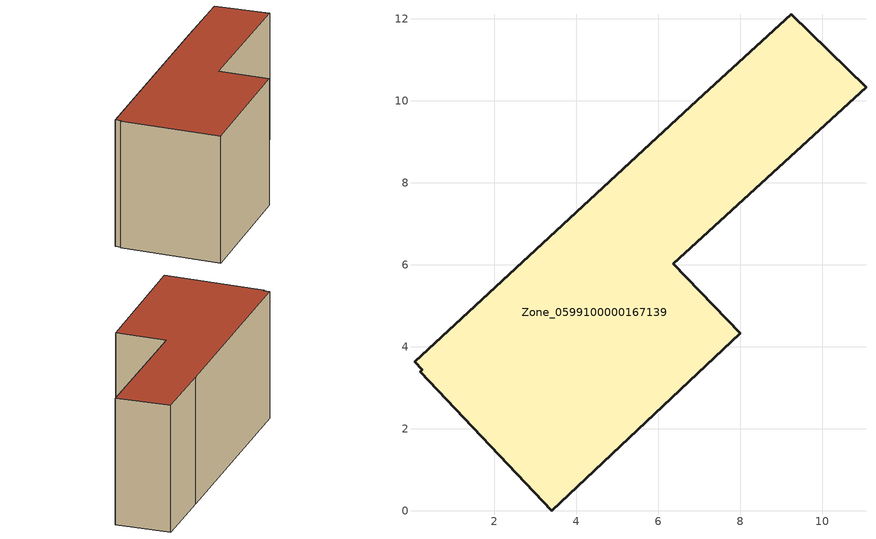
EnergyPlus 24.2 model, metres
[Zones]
Zone_0599100000167139
 floor ground (C_G): 3.4,0 0.18,3.39 0.24,3.44 0.05,3.63 6.95,10.01 9.24,12.11 11.07,10.33 6.37,6.03 8,4.33 z0
 wall outside (C_F): 6.37,6.03 11.07,10.33 9.24,12.11 6.95,10.01 0.05,3.63 0.24,3.44 0.18,3.39 3.4,0 8,4.33 6.37,6.03 z0:6.14
 roof outside (C_R): 0.05,3.63 0.24,3.44 0.18,3.39 3.4,0 8,4.33 6.37,6.03 11.07,10.33 9.24,12.11 6.95,10.01 z6.14
[BUILDING]
Pand.0599100000167139: North Axis=0; Terrain=City; Loads Convergence Tolerance Value=0.04; Temperature Convergence Tolerance Value=0.4; Solar Distribution=FullExterior; Maximum Number of Warmup Days=25; Minimum Number of Warmup Days=1
[Site:Location]
Rotterdam.The.Hague.AP_ZH_NLD Design_Conditions: Latitude=51.96; Longitude=4.45; Time Zone=1; Elevation=-4.5
[SITE:GROUNDTEMPERATURE:BUILDINGSURFACE]
18, 18, 18, 18, 18, 18, 18, 18, 18, 18, 18, 18
[MATERIAL] Thermal Absorptance=0.9; Solar Absorptance=0.7; Visible Absorptance=0.7
Name | Roughness | Thickness | Conductivity | Density | Specific Heat
G.TI.1946 | MediumSmooth | 0.15 | 1 | 540 | 1210
F.TI.1946 | Rough | 0.3 | 0.857143 | 1920 | 840
R.TI.1946 | MediumRough | 0.2 | 0.1 | 1500 | 1000
[CONSTRUCTION]
C_G: G.TI.1946
C_F: F.TI.1946
C_R: R.TI.1946
[ZONE]
Zone_0599100000167139: Type=1; Multiplier=1; Ceiling Height=Autocalculate; Volume=Autocalculate; Floor Area=autocalculate; Part of Total Floor Area=Yes
[ZONEINFILTRATION:DESIGNFLOWRATE]
Infil_Zone_0599100000167139: Zone or ZoneList or Space or SpaceList=Zone_0599100000167139; Schedule=AlwaysOn; Design Flow Rate Calculation Method=Flow/Area; Flow Rate per Floor Area=0.003; Constant Term Coefficient=1; Temperature Term Coefficient=0; Velocity Term Coefficient=0; Velocity Squared Term Coefficient=0
[HVACTEMPLATE:ZONE:IDEALLOADSAIRSYSTEM]
Zone_0599100000167139: Maximum Heating Supply Air Temperature=50; Minimum Cooling Supply Air Temperature=13; Maximum Heating Supply Air Humidity Ratio=0.0156; Minimum Cooling Supply Air Humidity Ratio=0.0077; Heating Limit=NoLimit; Cooling Limit=NoLimit; Dehumidification Control Type=ConstantSensibleHeatRatio; Cooling Sensible Heat Ratio=0.7; Dehumidification Setpoint=60; Humidification Control Type=None; Humidification Setpoint=30; Outdoor Air Method=None; Outdoor Air Flow Rate per Person=0.00944; Outdoor Air Flow Rate per Zone Floor Area=0; Outdoor Air Flow Rate per Zone=0; Demand Controlled Ventilation Type=None; Outdoor Air Economizer Type=NoEconomizer; Heat Recovery Type=None; Sensible Heat Recovery Effectiveness=0.7; Latent Heat Recovery Effectiveness=0.65
[ZONECONTROL:THERMOSTAT]
ThermostatControl_Zone_0599100000167139: Zone or ZoneList=Zone_0599100000167139; Control Type Schedule=DualSetpointControlType; Control 1=Thermostat_Zone_0599100000167139; Temperature Difference Between Cutout And Setpoint=0
[THERMOSTATSETPOINT:DUALSETPOINT]
Thermostat_Zone_0599100000167139: Heating Setpoint Temperature Schedule=HeatingSetpoint_Zone_0599100000167139; Cooling Setpoint Temperature Schedule=CoolingSetpoint_Zone_0599100000167139
[SCHEDULE:COMPACT]
HeatingSetpoint_Zone_0599100000167139: Through: 12/31, For: AllDays, Until: 24:00, 21
CoolingSetpoint_Zone_0599100000167139: Through: 12/31, For: AllDays, Until: 24:00, 24
DualSetpointControlType: Through: 12/31, For: AllDays, Until: 24:00, 4
AlwaysOn: Through: 12/31, For: AllDays, Until: 24:00, 1
